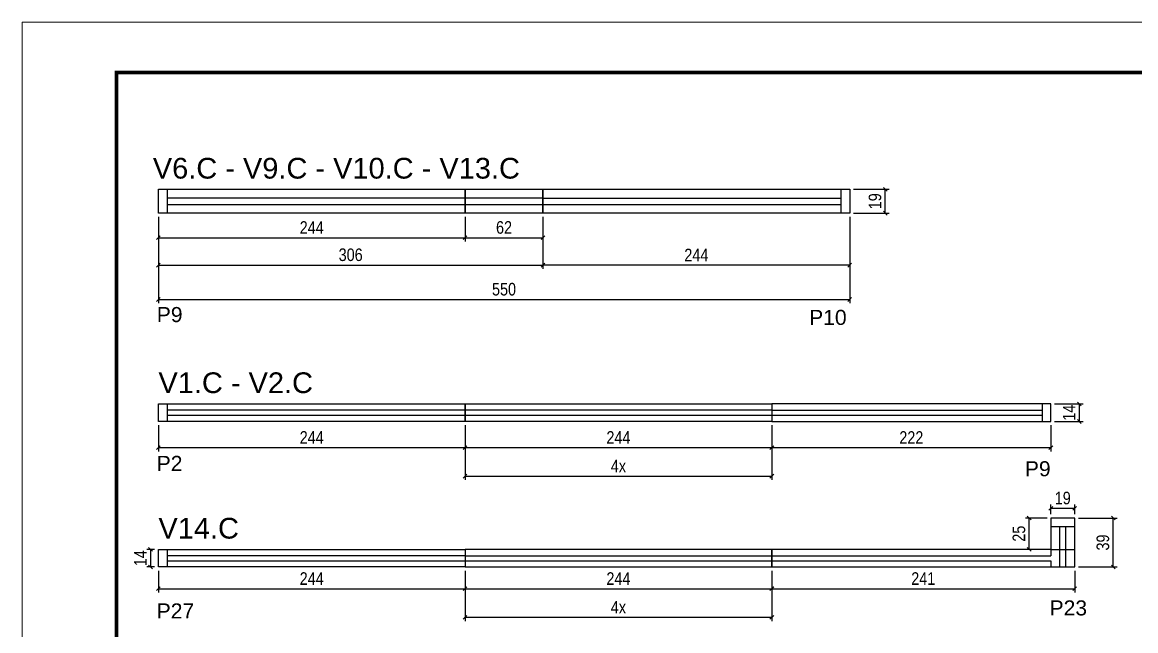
# Model space of a CAD drawing. Header units: millimetres. Extents: x 2437 to 8691, y -1523 to 4121.
# Drawn here: x 4036 to 4922, y 191 to 675 of the extents above; entities that cross this region are included whole.
import ezdxf

# ---------------------------------------------------------------- set-up
doc = ezdxf.new("R2010")
doc.units = ezdxf.units.MM
doc.linetypes.add('DASHED', pattern=[0.75, 0.5, -0.25])
for name, color, linetype in [('5', 5, 'Continuous'), ('COTA', 241, 'Continuous'), ('NOMENCLATURA', 7, 'Continuous'), ('Painéis', 200, 'Continuous'), ('SARR_2.2x7', 40, 'Continuous'), ('SARR_EDITAR', 141, 'Continuous')]:
    doc.layers.add(name, color=color, linetype=linetype)
doc.layers.add('Folhas', color=255, linetype='Continuous', lineweight=9)
doc.layers.add('SARRAFO DE PRESSAO', color=251, linetype='DASHED', lineweight=9)
doc.styles.add('COTA TECNICA', font='techl___.ttf', dxfattribs={"height": 10})
doc.styles.add('COTA TECNICA-50', font='techl___.ttf', dxfattribs={"height": 10})
doc.styles.get("Standard").update_dxf_attribs({"font": 'arial.ttf'})
doc.dimstyles.new('COTA PAINEL-50', dxfattribs={"dimtxt": 10, "dimasz": 3, "dimexe": 3, "dimexo": 3, "dimgap": 3, "dimtad": 1, "dimdec": 1, "dimzin": 12, "dimdsep": 46, "dimtxsty": 'COTA TECNICA-50', "dimblk1": 'OBLIQUE', "dimblk2": 'OBLIQUE', "dimsah": 1, "dimcen": 0.9, "dimclrd": 4, "dimclre": 4, "dimclrt": 240, "dimadec": 1, "dimazin": 3, "dimtfac": 1, "dimtdec": 1, "dimtmove": 0, "dimatfit": 3, "dimfxl": 1, "dimtolj": 1, "dimtzin": 12, "dimarcsym": 0})
doc.dimstyles.new('PAINEL', dxfattribs={"dimtxt": 10, "dimasz": 3, "dimexe": 3, "dimexo": 3, "dimgap": 3, "dimtad": 1, "dimdec": 1, "dimzin": 12, "dimdsep": 46, "dimtxsty": 'COTA TECNICA', "dimblk1": 'OBLIQUE', "dimblk2": 'OBLIQUE', "dimsah": 1, "dimcen": 0.9, "dimclrd": 4, "dimclre": 4, "dimclrt": 240, "dimadec": 1, "dimazin": 3, "dimtfac": 1, "dimtdec": 1, "dimtmove": 0, "dimatfit": 3, "dimfxl": 1, "dimtolj": 1, "dimtzin": 12, "dimarcsym": 0})

# ---------------------------------------------------------------- blocks, each defined once
blk = doc.blocks.new('9999999999')
at = {"layer": 'Folhas'}
blk.add_lwpolyline([(98138.98, 34190.21), (99623.98, 34190.21), (99623.98, 35240.21), (98138.98, 35240.21)], close=True, dxfattribs=at)
at = {"layer": 'Folhas', "color": 30, "const_width": 3}
blk.add_lwpolyline([(98213.98, 34230.21), (99583.98, 34230.21), (99583.98, 35200.21), (98213.98, 35200.21)], close=True, dxfattribs=at)
blk = doc.blocks.new('_Oblique')
at = {"color": 0, "linetype": 'ByBlock', "lineweight": -2}
blk.add_line((-0.5, -0.5), (0.5, 0.5), dxfattribs=at)
blk = doc.blocks.new('*D391')
at = {"layer": 'COTA', "color": 4, "lineweight": -2, "transparency": 16777216}
for p, q in [((4697.06, 542.08), (4725.33, 542.08)), ((4722.33, 523.08), (4722.33, 542.08)), ((4697.06, 523.08), (4725.33, 523.08))]:
    blk.add_line(p, q, dxfattribs=at)
at = {"layer": 'Defpoints', "color": 0, "transparency": 16777216}
for p in [(4694.06, 542.08), (4722.33, 542.08), (4694.06, 523.08)]:
    blk.add_point(p, dxfattribs=at)
at = {"layer": 'COTA', "color": 4, "lineweight": -2, "transparency": 16777216, "xscale": 3, "yscale": 3, "zscale": 3}
for p, rotation in [((4722.33, 542.08), 90), ((4722.33, 523.08), 270)]:
    blk.add_blockref('_Oblique', p, dxfattribs=dict(at, rotation=rotation))
at = {"layer": 'COTA', "color": 240, "transparency": 16777216, "insert": (4714.24, 532.58), "char_height": 10, "attachment_point": 5, "rotation": 90, "style": 'COTA TECNICA'}
blk.add_mtext('\\A1;19', dxfattribs=at)
blk = doc.blocks.new('*D392')
at = {"layer": 'COTA', "color": 4, "linetype": 'ByBlock', "lineweight": -2, "transparency": 16777216}
for p, q in [((4144.08, 520.08), (4144.08, 500.56)), ((4388.08, 520.08), (4388.08, 500.56)), ((4144.08, 503.56), (4388.08, 503.56))]:
    blk.add_line(p, q, dxfattribs=at)
at = {"layer": 'Defpoints', "color": 0, "linetype": 'ByBlock', "transparency": 16777216}
for p in [(4144.08, 523.08), (4388.08, 523.08), (4388.08, 503.56)]:
    blk.add_point(p, dxfattribs=at)
at = {"layer": 'COTA', "color": 4, "linetype": 'ByBlock', "lineweight": -2, "transparency": 16777216, "xscale": 3, "yscale": 3, "zscale": 3, "rotation": 180}
blk.add_blockref('_Oblique', (4144.08, 503.56), dxfattribs=at)
at = {"layer": 'COTA', "color": 4, "linetype": 'ByBlock', "lineweight": -2, "transparency": 16777216, "xscale": 3, "yscale": 3, "zscale": 3}
blk.add_blockref('_Oblique', (4388.08, 503.56), dxfattribs=at)
at = {"layer": 'COTA', "color": 240, "linetype": 'ByBlock', "transparency": 16777216, "insert": (4266.08, 511.64), "char_height": 10, "attachment_point": 5, "style": 'COTA TECNICA-50'}
blk.add_mtext('\\A1;244', dxfattribs=at)
blk = doc.blocks.new('*D393')
at = {"layer": 'COTA', "color": 4, "linetype": 'ByBlock', "lineweight": -2, "transparency": 16777216}
for p, q in [((4388.08, 520.08), (4388.08, 500.56)), ((4450.08, 520.08), (4450.08, 500.56)), ((4388.08, 503.56), (4450.08, 503.56))]:
    blk.add_line(p, q, dxfattribs=at)
at = {"layer": 'Defpoints', "color": 0, "linetype": 'ByBlock', "transparency": 16777216}
for p in [(4388.08, 523.08), (4450.08, 523.08), (4450.08, 503.56)]:
    blk.add_point(p, dxfattribs=at)
at = {"layer": 'COTA', "color": 4, "linetype": 'ByBlock', "lineweight": -2, "transparency": 16777216, "xscale": 3, "yscale": 3, "zscale": 3, "rotation": 180}
blk.add_blockref('_Oblique', (4388.08, 503.56), dxfattribs=at)
at = {"layer": 'COTA', "color": 4, "linetype": 'ByBlock', "lineweight": -2, "transparency": 16777216, "xscale": 3, "yscale": 3, "zscale": 3}
blk.add_blockref('_Oblique', (4450.08, 503.56), dxfattribs=at)
at = {"layer": 'COTA', "color": 240, "linetype": 'ByBlock', "transparency": 16777216, "insert": (4419.08, 511.67), "char_height": 10, "attachment_point": 5, "style": 'COTA TECNICA-50'}
blk.add_mtext('\\A1;62', dxfattribs=at)
blk = doc.blocks.new('*D394')
at = {"layer": 'COTA', "color": 4, "linetype": 'ByBlock', "lineweight": -2, "transparency": 16777216}
for p, q in [((4450.08, 520.08), (4450.08, 478.69)), ((4694.06, 520.08), (4694.06, 478.69)), ((4694.06, 481.69), (4450.08, 481.69))]:
    blk.add_line(p, q, dxfattribs=at)
at = {"layer": 'Defpoints', "color": 0, "linetype": 'ByBlock', "transparency": 16777216}
for p in [(4450.08, 523.08), (4694.06, 523.08), (4450.08, 481.69)]:
    blk.add_point(p, dxfattribs=at)
at = {"layer": 'COTA', "color": 4, "linetype": 'ByBlock', "lineweight": -2, "transparency": 16777216, "xscale": 3, "yscale": 3, "zscale": 3, "rotation": 180}
blk.add_blockref('_Oblique', (4450.08, 481.69), dxfattribs=at)
at = {"layer": 'COTA', "color": 4, "linetype": 'ByBlock', "lineweight": -2, "transparency": 16777216, "xscale": 3, "yscale": 3, "zscale": 3}
blk.add_blockref('_Oblique', (4694.06, 481.69), dxfattribs=at)
at = {"layer": 'COTA', "color": 240, "linetype": 'ByBlock', "transparency": 16777216, "insert": (4572.07, 489.76), "char_height": 10, "attachment_point": 5, "style": 'COTA TECNICA-50'}
blk.add_mtext('\\A1;244', dxfattribs=at)
blk = doc.blocks.new('*D420')
at = {"layer": 'COTA', "color": 4, "lineweight": -2, "transparency": 16777216}
for p, q in [((4144.08, 520.08), (4144.08, 451.37)), ((4694.06, 520.08), (4694.06, 451.37)), ((4144.08, 454.37), (4694.06, 454.37))]:
    blk.add_line(p, q, dxfattribs=at)
at = {"layer": 'Defpoints', "color": 0, "transparency": 16777216}
for p in [(4144.08, 523.08), (4694.06, 523.08), (4694.06, 454.37)]:
    blk.add_point(p, dxfattribs=at)
at = {"layer": 'COTA', "color": 4, "lineweight": -2, "transparency": 16777216, "xscale": 3, "yscale": 3, "zscale": 3, "rotation": 180}
blk.add_blockref('_Oblique', (4144.08, 454.37), dxfattribs=at)
at = {"layer": 'COTA', "color": 4, "lineweight": -2, "transparency": 16777216, "xscale": 3, "yscale": 3, "zscale": 3}
blk.add_blockref('_Oblique', (4694.06, 454.37), dxfattribs=at)
at = {"layer": 'COTA', "color": 240, "transparency": 16777216, "insert": (4419.07, 462.48), "char_height": 10, "attachment_point": 5, "style": 'COTA TECNICA'}
blk.add_mtext('\\A1;550', dxfattribs=at)
blk = doc.blocks.new('*D395')
at = {"layer": 'COTA', "color": 4, "linetype": 'ByBlock', "lineweight": -2, "transparency": 16777216}
for p, q in [((4144.08, 354.19), (4144.08, 333.43)), ((4388.08, 354.19), (4388.08, 333.43)), ((4144.08, 336.43), (4388.08, 336.43))]:
    blk.add_line(p, q, dxfattribs=at)
at = {"layer": 'Defpoints', "color": 0, "linetype": 'ByBlock', "transparency": 16777216}
for p in [(4144.08, 357.19), (4388.08, 357.19), (4388.08, 336.43)]:
    blk.add_point(p, dxfattribs=at)
at = {"layer": 'COTA', "color": 4, "linetype": 'ByBlock', "lineweight": -2, "transparency": 16777216, "xscale": 3, "yscale": 3, "zscale": 3, "rotation": 180}
blk.add_blockref('_Oblique', (4144.08, 336.43), dxfattribs=at)
at = {"layer": 'COTA', "color": 4, "linetype": 'ByBlock', "lineweight": -2, "transparency": 16777216, "xscale": 3, "yscale": 3, "zscale": 3}
blk.add_blockref('_Oblique', (4388.08, 336.43), dxfattribs=at)
at = {"layer": 'COTA', "color": 240, "linetype": 'ByBlock', "transparency": 16777216, "insert": (4266.08, 344.51), "char_height": 10, "attachment_point": 5, "style": 'COTA TECNICA-50'}
blk.add_mtext('\\A1;244', dxfattribs=at)
blk = doc.blocks.new('*D396')
at = {"layer": 'COTA', "color": 4, "lineweight": -2, "transparency": 16777216}
for p, q in [((4388.08, 354.19), (4388.08, 333.43)), ((4632.08, 354.19), (4632.08, 333.43)), ((4388.08, 336.43), (4632.08, 336.43))]:
    blk.add_line(p, q, dxfattribs=at)
at = {"layer": 'Defpoints', "color": 0, "transparency": 16777216}
for p in [(4388.08, 357.19), (4632.08, 357.19), (4632.08, 336.43)]:
    blk.add_point(p, dxfattribs=at)
at = {"layer": 'COTA', "color": 4, "lineweight": -2, "transparency": 16777216, "xscale": 3, "yscale": 3, "zscale": 3, "rotation": 180}
blk.add_blockref('_Oblique', (4388.08, 336.43), dxfattribs=at)
at = {"layer": 'COTA', "color": 4, "lineweight": -2, "transparency": 16777216, "xscale": 3, "yscale": 3, "zscale": 3}
blk.add_blockref('_Oblique', (4632.08, 336.43), dxfattribs=at)
at = {"layer": 'COTA', "color": 240, "transparency": 16777216, "insert": (4510.08, 344.51), "char_height": 10, "attachment_point": 5, "style": 'COTA TECNICA'}
blk.add_mtext('\\A1;244', dxfattribs=at)
blk = doc.blocks.new('*D397')
at = {"layer": 'COTA', "color": 4, "lineweight": -2, "transparency": 16777216}
for p, q in [((4632.08, 354.19), (4632.08, 333.43)), ((4854.08, 354.19), (4854.08, 333.43)), ((4632.08, 336.43), (4854.08, 336.43))]:
    blk.add_line(p, q, dxfattribs=at)
at = {"layer": 'Defpoints', "color": 0, "transparency": 16777216}
for p in [(4632.08, 357.19), (4854.08, 357.19), (4854.08, 336.43)]:
    blk.add_point(p, dxfattribs=at)
at = {"layer": 'COTA', "color": 4, "lineweight": -2, "transparency": 16777216, "xscale": 3, "yscale": 3, "zscale": 3, "rotation": 180}
blk.add_blockref('_Oblique', (4632.08, 336.43), dxfattribs=at)
at = {"layer": 'COTA', "color": 4, "lineweight": -2, "transparency": 16777216, "xscale": 3, "yscale": 3, "zscale": 3}
blk.add_blockref('_Oblique', (4854.08, 336.43), dxfattribs=at)
at = {"layer": 'COTA', "color": 240, "transparency": 16777216, "insert": (4743.08, 344.43), "char_height": 10, "attachment_point": 5, "style": 'COTA TECNICA'}
blk.add_mtext('\\A1;222', dxfattribs=at)
blk = doc.blocks.new('*D421')
at = {"layer": 'COTA', "color": 4, "lineweight": -2, "transparency": 16777216}
for p, q in [((4857.08, 371.19), (4879.71, 371.19)), ((4876.71, 371.19), (4876.71, 357.19)), ((4857.08, 357.19), (4879.71, 357.19))]:
    blk.add_line(p, q, dxfattribs=at)
at = {"layer": 'Defpoints', "color": 0, "transparency": 16777216}
for p in [(4854.08, 371.19), (4854.08, 357.19), (4876.71, 357.19)]:
    blk.add_point(p, dxfattribs=at)
at = {"layer": 'COTA', "color": 4, "lineweight": -2, "transparency": 16777216, "xscale": 3, "yscale": 3, "zscale": 3}
for p, rotation in [((4876.71, 371.19), 90), ((4876.71, 357.19), 270)]:
    blk.add_blockref('_Oblique', p, dxfattribs=dict(at, rotation=rotation))
at = {"layer": 'COTA', "color": 240, "transparency": 16777216, "insert": (4868.64, 364.19), "char_height": 10, "attachment_point": 5, "rotation": 90, "style": 'COTA TECNICA-50'}
blk.add_mtext('\\A1;14', dxfattribs=at)
blk = doc.blocks.new('*D398')
at = {"layer": 'COTA', "color": 4, "linetype": 'ByBlock', "lineweight": -2, "transparency": 16777216}
for p, q in [((4144.08, 238.34), (4144.08, 221.04)), ((4388.08, 238.34), (4388.08, 221.04)), ((4144.08, 224.04), (4388.08, 224.04))]:
    blk.add_line(p, q, dxfattribs=at)
at = {"layer": 'Defpoints', "color": 0, "linetype": 'ByBlock', "transparency": 16777216}
for p in [(4144.08, 241.34), (4388.08, 241.34), (4388.08, 224.04)]:
    blk.add_point(p, dxfattribs=at)
at = {"layer": 'COTA', "color": 4, "linetype": 'ByBlock', "lineweight": -2, "transparency": 16777216, "xscale": 3, "yscale": 3, "zscale": 3, "rotation": 180}
blk.add_blockref('_Oblique', (4144.08, 224.04), dxfattribs=at)
at = {"layer": 'COTA', "color": 4, "linetype": 'ByBlock', "lineweight": -2, "transparency": 16777216, "xscale": 3, "yscale": 3, "zscale": 3}
blk.add_blockref('_Oblique', (4388.08, 224.04), dxfattribs=at)
at = {"layer": 'COTA', "color": 240, "linetype": 'ByBlock', "transparency": 16777216, "insert": (4266.08, 232.12), "char_height": 10, "attachment_point": 5, "style": 'COTA TECNICA-50'}
blk.add_mtext('\\A1;244', dxfattribs=at)
blk = doc.blocks.new('*D399')
at = {"layer": 'COTA', "color": 4, "lineweight": -2, "transparency": 16777216}
for p, q in [((4632.06, 238.34), (4632.06, 221.04)), ((4873.06, 238.34), (4873.06, 221.04)), ((4632.06, 224.04), (4873.06, 224.04))]:
    blk.add_line(p, q, dxfattribs=at)
at = {"layer": 'Defpoints', "color": 0, "transparency": 16777216}
for p in [(4632.06, 241.34), (4873.06, 241.34), (4873.06, 224.04)]:
    blk.add_point(p, dxfattribs=at)
at = {"layer": 'COTA', "color": 4, "lineweight": -2, "transparency": 16777216, "xscale": 3, "yscale": 3, "zscale": 3, "rotation": 180}
blk.add_blockref('_Oblique', (4632.06, 224.04), dxfattribs=at)
at = {"layer": 'COTA', "color": 4, "lineweight": -2, "transparency": 16777216, "xscale": 3, "yscale": 3, "zscale": 3}
blk.add_blockref('_Oblique', (4873.06, 224.04), dxfattribs=at)
at = {"layer": 'COTA', "color": 240, "transparency": 16777216, "insert": (4752.56, 232.12), "char_height": 10, "attachment_point": 5, "style": 'COTA TECNICA'}
blk.add_mtext('\\A1;241', dxfattribs=at)
blk = doc.blocks.new('*D400')
at = {"layer": 'COTA', "color": 4, "lineweight": -2, "transparency": 16777216}
for p, q in [((4388.08, 238.34), (4388.08, 221.04)), ((4632.08, 238.34), (4632.08, 221.04)), ((4388.08, 224.04), (4632.08, 224.04))]:
    blk.add_line(p, q, dxfattribs=at)
at = {"layer": 'Defpoints', "color": 0, "transparency": 16777216}
for p in [(4388.08, 241.34), (4632.08, 241.34), (4632.08, 224.04)]:
    blk.add_point(p, dxfattribs=at)
at = {"layer": 'COTA', "color": 4, "lineweight": -2, "transparency": 16777216, "xscale": 3, "yscale": 3, "zscale": 3, "rotation": 180}
blk.add_blockref('_Oblique', (4388.08, 224.04), dxfattribs=at)
at = {"layer": 'COTA', "color": 4, "lineweight": -2, "transparency": 16777216, "xscale": 3, "yscale": 3, "zscale": 3}
blk.add_blockref('_Oblique', (4632.08, 224.04), dxfattribs=at)
at = {"layer": 'COTA', "color": 240, "transparency": 16777216, "insert": (4510.08, 232.12), "char_height": 10, "attachment_point": 5, "style": 'COTA TECNICA'}
blk.add_mtext('\\A1;244', dxfattribs=at)
blk = doc.blocks.new('*D412')
at = {"layer": 'COTA', "color": 4, "lineweight": -2, "transparency": 16777216}
for p, q in [((4876.06, 280.34), (4906.75, 280.34)), ((4903.75, 241.34), (4903.75, 280.34)), ((4876.06, 241.34), (4906.75, 241.34))]:
    blk.add_line(p, q, dxfattribs=at)
at = {"layer": 'Defpoints', "color": 0, "transparency": 16777216}
for p in [(4873.06, 280.34), (4903.75, 280.34), (4873.06, 241.34)]:
    blk.add_point(p, dxfattribs=at)
at = {"layer": 'COTA', "color": 4, "lineweight": -2, "transparency": 16777216, "xscale": 3, "yscale": 3, "zscale": 3}
for p, rotation in [((4903.75, 280.34), 90), ((4903.75, 241.34), 270)]:
    blk.add_blockref('_Oblique', p, dxfattribs=dict(at, rotation=rotation))
at = {"layer": 'COTA', "color": 240, "transparency": 16777216, "insert": (4895.5, 260.84), "char_height": 10, "attachment_point": 5, "rotation": 90, "style": 'COTA TECNICA-50'}
blk.add_mtext('\\A1;39', dxfattribs=at)
blk = doc.blocks.new('*D413')
at = {"layer": 'COTA', "color": 4, "lineweight": -2, "transparency": 16777216}
for p, q in [((4851.06, 280.34), (4833.85, 280.34)), ((4836.85, 255.34), (4836.85, 280.34)), ((4851.06, 255.34), (4833.85, 255.34))]:
    blk.add_line(p, q, dxfattribs=at)
at = {"layer": 'Defpoints', "color": 0, "transparency": 16777216}
for p in [(4836.85, 280.34), (4854.06, 280.34), (4854.06, 255.34)]:
    blk.add_point(p, dxfattribs=at)
at = {"layer": 'COTA', "color": 4, "lineweight": -2, "transparency": 16777216, "xscale": 3, "yscale": 3, "zscale": 3}
for p, rotation in [((4836.85, 280.34), 90), ((4836.85, 255.34), 270)]:
    blk.add_blockref('_Oblique', p, dxfattribs=dict(at, rotation=rotation))
at = {"layer": 'COTA', "color": 240, "transparency": 16777216, "insert": (4828.74, 267.84), "char_height": 10, "attachment_point": 5, "rotation": 90, "style": 'COTA TECNICA-50'}
blk.add_mtext('\\A1;25', dxfattribs=at)
blk = doc.blocks.new('*D414')
at = {"layer": 'COTA', "color": 4, "lineweight": -2, "transparency": 16777216}
for p, q in [((4854.06, 283.34), (4854.06, 291.11)), ((4854.06, 288.11), (4873.06, 288.11)), ((4873.06, 283.34), (4873.06, 291.11))]:
    blk.add_line(p, q, dxfattribs=at)
at = {"layer": 'Defpoints', "color": 0, "transparency": 16777216}
for p in [(4873.06, 288.11), (4854.06, 280.34), (4873.06, 280.34)]:
    blk.add_point(p, dxfattribs=at)
at = {"layer": 'COTA', "color": 4, "lineweight": -2, "transparency": 16777216, "xscale": 3, "yscale": 3, "zscale": 3, "rotation": 180}
blk.add_blockref('_Oblique', (4854.06, 288.11), dxfattribs=at)
at = {"layer": 'COTA', "color": 4, "lineweight": -2, "transparency": 16777216, "xscale": 3, "yscale": 3, "zscale": 3}
blk.add_blockref('_Oblique', (4873.06, 288.11), dxfattribs=at)
at = {"layer": 'COTA', "color": 240, "transparency": 16777216, "insert": (4863.56, 296.2), "char_height": 10, "attachment_point": 5, "style": 'COTA TECNICA-50'}
blk.add_mtext('\\A1;19', dxfattribs=at)
blk = doc.blocks.new('*D415')
at = {"layer": 'COTA', "color": 4, "lineweight": -2, "transparency": 16777216}
for p, q in [((4388.08, 354.19), (4388.08, 310.68)), ((4632.08, 354.19), (4632.08, 310.68)), ((4388.08, 313.68), (4632.08, 313.68))]:
    blk.add_line(p, q, dxfattribs=at)
at = {"layer": 'Defpoints', "color": 0, "transparency": 16777216}
for p in [(4388.08, 357.19), (4632.08, 357.19), (4632.08, 313.68)]:
    blk.add_point(p, dxfattribs=at)
at = {"layer": 'COTA', "color": 4, "lineweight": -2, "transparency": 16777216, "xscale": 3, "yscale": 3, "zscale": 3, "rotation": 180}
blk.add_blockref('_Oblique', (4388.08, 313.68), dxfattribs=at)
at = {"layer": 'COTA', "color": 4, "lineweight": -2, "transparency": 16777216, "xscale": 3, "yscale": 3, "zscale": 3}
blk.add_blockref('_Oblique', (4632.08, 313.68), dxfattribs=at)
at = {"layer": 'COTA', "color": 240, "transparency": 16777216, "insert": (4510.08, 321.75), "char_height": 10, "attachment_point": 5, "style": 'COTA TECNICA'}
blk.add_mtext('\\A1;4x', dxfattribs=at)
blk = doc.blocks.new('*D390')
at = {"layer": 'COTA', "color": 4, "lineweight": -2, "transparency": 16777216}
for p, q in [((4388.08, 238.34), (4388.08, 198.29)), ((4632.08, 238.34), (4632.08, 198.29)), ((4388.08, 201.29), (4632.08, 201.29))]:
    blk.add_line(p, q, dxfattribs=at)
at = {"layer": 'Defpoints', "color": 0, "transparency": 16777216}
for p in [(4388.08, 241.34), (4632.08, 241.34), (4632.08, 201.29)]:
    blk.add_point(p, dxfattribs=at)
at = {"layer": 'COTA', "color": 4, "lineweight": -2, "transparency": 16777216, "xscale": 3, "yscale": 3, "zscale": 3, "rotation": 180}
blk.add_blockref('_Oblique', (4388.08, 201.29), dxfattribs=at)
at = {"layer": 'COTA', "color": 4, "lineweight": -2, "transparency": 16777216, "xscale": 3, "yscale": 3, "zscale": 3}
blk.add_blockref('_Oblique', (4632.08, 201.29), dxfattribs=at)
at = {"layer": 'COTA', "color": 240, "transparency": 16777216, "insert": (4510.08, 209.36), "char_height": 10, "attachment_point": 5, "style": 'COTA TECNICA'}
blk.add_mtext('\\A1;4x', dxfattribs=at)
blk = doc.blocks.new('*D416')
at = {"layer": 'COTA', "color": 4, "lineweight": -2, "transparency": 16777216}
for p, q in [((4144.08, 520.08), (4144.08, 478.69)), ((4450.08, 520.08), (4450.08, 478.69)), ((4144.08, 481.69), (4450.08, 481.69))]:
    blk.add_line(p, q, dxfattribs=at)
at = {"layer": 'Defpoints', "color": 0, "transparency": 16777216}
for p in [(4144.08, 523.08), (4450.08, 523.08), (4450.08, 481.69)]:
    blk.add_point(p, dxfattribs=at)
at = {"layer": 'COTA', "color": 4, "lineweight": -2, "transparency": 16777216, "xscale": 3, "yscale": 3, "zscale": 3, "rotation": 180}
blk.add_blockref('_Oblique', (4144.08, 481.69), dxfattribs=at)
at = {"layer": 'COTA', "color": 4, "lineweight": -2, "transparency": 16777216, "xscale": 3, "yscale": 3, "zscale": 3}
blk.add_blockref('_Oblique', (4450.08, 481.69), dxfattribs=at)
at = {"layer": 'COTA', "color": 240, "transparency": 16777216, "insert": (4297.08, 489.91), "char_height": 10, "attachment_point": 5, "style": 'COTA TECNICA-50'}
blk.add_mtext('\\A1;306', dxfattribs=at)
blk = doc.blocks.new('*D417')
at = {"layer": 'COTA', "color": 4, "lineweight": -2, "transparency": 16777216}
for p, q in [((4141.08, 255.34), (4134.88, 255.34)), ((4137.88, 255.34), (4137.88, 241.34)), ((4141.08, 241.34), (4134.88, 241.34))]:
    blk.add_line(p, q, dxfattribs=at)
at = {"layer": 'Defpoints', "color": 0, "transparency": 16777216}
for p in [(4144.08, 255.34), (4137.88, 241.34), (4144.08, 241.34)]:
    blk.add_point(p, dxfattribs=at)
at = {"layer": 'COTA', "color": 4, "lineweight": -2, "transparency": 16777216, "xscale": 3, "yscale": 3, "zscale": 3}
for p, rotation in [((4137.88, 255.34), 90), ((4137.88, 241.34), 270)]:
    blk.add_blockref('_Oblique', p, dxfattribs=dict(at, rotation=rotation))
at = {"layer": 'COTA', "color": 240, "transparency": 16777216, "insert": (4129.81, 248.34), "char_height": 10, "attachment_point": 5, "rotation": 90, "style": 'COTA TECNICA-50'}
blk.add_mtext('\\A1;14', dxfattribs=at)

msp = doc.modelspace()

# ---------------------------------------------------------------- linework, layer by layer
at = {"layer": 'Painéis'}
for p, q in [((4873.06, 280.34), (4854.06, 280.34)), ((4854.06, 280.34), (4854.06, 255.34)), ((4873.06, 241.34), (4873.06, 280.34)), ((4632.08, 241.34), (4632.07, 255.34)), ((4854.06, 255.34), (4873.06, 255.34))]:
    msp.add_line(p, q, dxfattribs=at)
for points in [[(4388.08, 523.08), (4144.08, 523.08), (4144.08, 542.08), (4388.08, 542.08)], [(4388.08, 542.08), (4450.08, 542.08), (4450.08, 523.08), (4388.08, 523.08)], [(4450.08, 542.08), (4694.06, 542.08), (4694.06, 523.08), (4450.08, 523.08)], [(4388.08, 357.19), (4144.08, 357.19), (4144.08, 371.19), (4388.08, 371.19)], [(4388.08, 371.19), (4632.08, 371.19), (4632.08, 357.19), (4388.08, 357.19)], [(4854.08, 371.19), (4632.08, 371.19), (4632.08, 357.19), (4854.08, 357.19)], [(4388.08, 241.34), (4144.08, 241.34), (4144.08, 255.34), (4388.08, 255.34)], [(4632.07, 255.34), (4388.08, 255.34), (4388.08, 241.34), (4632.07, 241.34)]]:
    msp.add_lwpolyline(points, close=True, dxfattribs=at)
msp.add_lwpolyline([(4854.06, 255.34), (4632.06, 255.34), (4632.06, 241.34), (4873.06, 241.34), (4873.06, 255.34)], dxfattribs=at)
at = {"layer": 'SARR_2.2x7', "linetype": 'Continuous'}
for p, q in [((4151.08, 542.08), (4151.08, 523.08)), ((4687.06, 542.08), (4687.06, 523.08)), ((4450.08, 535.08), (4151.08, 535.08)), ((4450.08, 535.08), (4687.06, 535.08)), ((4151.08, 530.08), (4450.08, 530.08)), ((4450.08, 530.08), (4687.06, 530.08)), ((4151.08, 371.19), (4151.08, 357.19)), ((4847.08, 371.19), (4847.08, 357.19)), ((4873.06, 273.34), (4854.06, 273.34)), ((4861.06, 273.34), (4861.06, 241.34)), ((4866.06, 241.34), (4866.06, 273.34)), ((4151.08, 255.34), (4151.08, 241.34))]:
    msp.add_line(p, q, dxfattribs=at)
at = {"layer": 'SARR_EDITAR', "linetype": 'Continuous'}
for p, q in [((4388.08, 366.19), (4151.08, 366.19)), ((4632.08, 366.19), (4388.08, 366.19)), ((4632.08, 366.19), (4847.08, 366.19)), ((4151.08, 362.19), (4388.08, 362.19)), ((4388.08, 362.19), (4632.08, 362.19)), ((4632.08, 362.19), (4847.08, 362.19)), ((4388.08, 250.34), (4151.08, 250.34)), ((4388.08, 250.34), (4632.08, 250.34)), ((4632.08, 250.34), (4854.06, 250.34)), ((4854.06, 255.34), (4854.06, 250.34)), ((4151.08, 246.34), (4388.08, 246.34)), ((4388.08, 246.34), (4632.08, 246.34)), ((4632.08, 246.34), (4854.06, 246.34)), ((4854.06, 246.34), (4854.06, 241.34))]:
    msp.add_line(p, q, dxfattribs=at)

# ---------------------------------------------------------------- block references
at = {"layer": 'SARRAFO DE PRESSAO', "color": 6, "linetype": 'ByBlock'}
msp.add_blockref('9999999999', (-94103.14, -34565.09), dxfattribs=at)

# ---------------------------------------------------------------- texts
at = {"layer": '5', "linetype": 'Continuous'}
for s, p in [('P9', (4142.84, 436.35)), ('P10', (4661.8, 434.09)), ('P2', (4142.77, 317.84)), ('P9', (4833.42, 313.58)), ('P23', (4853.06, 202.75)), ('P27', (4142.77, 200.35))]:
    msp.add_text(s, height=12, rotation=359.99996, dxfattribs=at).set_placement(p)
at = {"layer": 'NOMENCLATURA', "linetype": 'Continuous'}
for s, p in [('V6.C - V9.C - V10.C - V13.C', (4139.69, 550.62)), ('V1.C - V2.C', (4144.15, 379.81)), ('V14.C', (4144.15, 263.96))]:
    msp.add_text(s, height=16.5, dxfattribs=at).set_placement(p)

# ---------------------------------------------------------------- dimensions: what is measured, and where the dimension line sits
at = {"layer": 'COTA'}
for base, p1, p2, dimstyle, picture, middle in [((4722.33, 542.08), (4694.06, 523.08), (4694.06, 542.08), 'PAINEL', '*D391', (4714.24, 532.58)), ((4836.85, 280.34), (4854.06, 255.34), (4854.06, 280.34), 'COTA PAINEL-50', '*D413', (4828.74, 267.84)), ((4903.75, 280.34), (4873.06, 241.34), (4873.06, 280.34), 'COTA PAINEL-50', '*D412', (4895.5, 260.84))]:
    dim = msp.add_linear_dim(base=base, p1=p1, p2=p2, angle=90, dimstyle=dimstyle, dxfattribs=at)
    dim.commit()
    dim.dimension.update_dxf_attribs({"geometry": picture, "text_midpoint": middle})
at = {"layer": 'COTA', "color": 1, "linetype": 'ByBlock'}
for base, p1, p2, picture, middle in [((4388.08, 503.56), (4144.08, 523.08), (4388.08, 523.08), '*D392', (4266.08, 511.64)), ((4450.08, 503.56), (4388.08, 523.08), (4450.08, 523.08), '*D393', (4419.08, 511.67)), ((4450.08, 481.69), (4694.06, 523.08), (4450.08, 523.08), '*D394', (4572.07, 489.76)), ((4388.08, 336.43), (4144.08, 357.19), (4388.08, 357.19), '*D395', (4266.08, 344.51)), ((4388.08, 224.04), (4144.08, 241.34), (4388.08, 241.34), '*D398', (4266.08, 232.12))]:
    dim = msp.add_linear_dim(base=base, p1=p1, p2=p2, dimstyle='COTA PAINEL-50', override={"dimarcsym": 1}, dxfattribs=at)
    dim.commit()
    dim.dimension.update_dxf_attribs({"geometry": picture, "text_midpoint": middle})
at = {"layer": 'COTA', "color": 5}
for base, p1, p2, picture, middle in [((4694.06, 454.37), (4144.08, 523.08), (4694.06, 523.08), '*D420', (4419.07, 462.48)), ((4632.08, 336.43), (4388.08, 357.19), (4632.08, 357.19), '*D396', (4510.08, 344.51)), ((4854.08, 336.43), (4632.08, 357.19), (4854.08, 357.19), '*D397', (4743.08, 344.43)), ((4632.08, 224.04), (4388.08, 241.34), (4632.08, 241.34), '*D400', (4510.08, 232.12)), ((4873.06, 224.04), (4632.06, 241.34), (4873.06, 241.34), '*D399', (4752.56, 232.12))]:
    dim = msp.add_linear_dim(base=base, p1=p1, p2=p2, dimstyle='PAINEL', dxfattribs=at)
    dim.commit()
    dim.dimension.update_dxf_attribs({"geometry": picture, "text_midpoint": middle})
at = {"layer": 'COTA'}
for base, p1, p2, picture, middle in [((4450.08, 481.69), (4144.08, 523.08), (4450.08, 523.08), '*D416', (4297.08, 489.91)), ((4873.06, 288.11), (4854.06, 280.34), (4873.06, 280.34), '*D414', (4863.56, 296.2))]:
    dim = msp.add_linear_dim(base=base, p1=p1, p2=p2, dimstyle='COTA PAINEL-50', dxfattribs=at)
    dim.commit()
    dim.dimension.update_dxf_attribs({"geometry": picture, "text_midpoint": middle})
for base, p1, p2, picture, middle in [((4876.71, 357.19), (4854.08, 371.19), (4854.08, 357.19), '*D421', (4876.71, 364.19)), ((4137.88, 241.34), (4144.08, 255.34), (4144.08, 241.34), '*D417', (4137.88, 248.34))]:
    dim = msp.add_linear_dim(base=base, p1=p1, p2=p2, angle=90, dimstyle='COTA PAINEL-50', dxfattribs=at)
    dim.commit()
    dim.dimension.update_dxf_attribs({"geometry": picture, "text_midpoint": middle, "dimtype": 160})
at = {"layer": 'COTA', "color": 5}
for base, p1, p2, picture, middle in [((4632.08, 313.68), (4388.08, 357.19), (4632.08, 357.19), '*D415', (4510.08, 321.75)), ((4632.08, 201.29), (4388.08, 241.34), (4632.08, 241.34), '*D390', (4510.08, 209.36))]:
    dim = msp.add_linear_dim(base=base, p1=p1, p2=p2, text='4x', dimstyle='PAINEL', dxfattribs=at)
    dim.commit()
    dim.dimension.update_dxf_attribs({"geometry": picture, "text_midpoint": middle})

doc.saveas('drawing.dxf')
